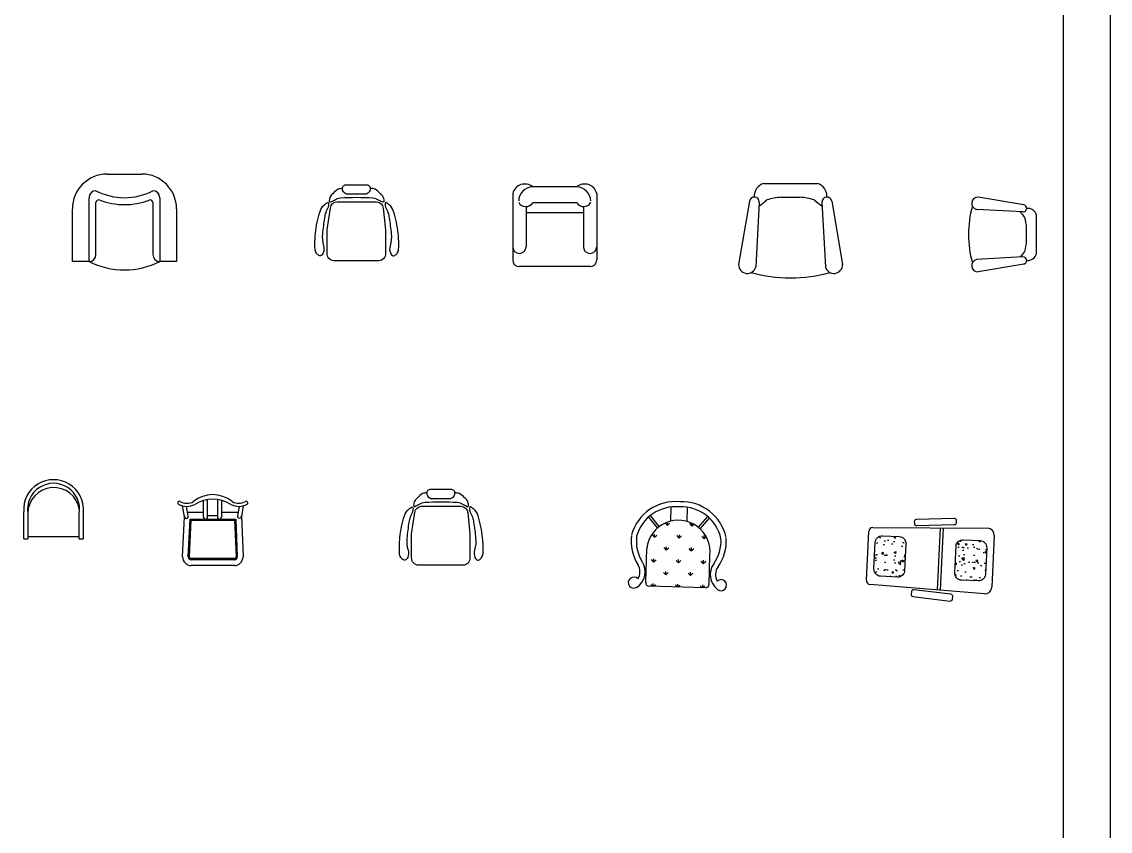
# Model space of a CAD drawing. Header units: inches. Extents: x 3.4 to 45.9, y 14.3 to 39.1.
# Drawn here: x 16.59 to 24.43, y 20.87 to 26.7 of the extents above; entities that cross this region are included whole.
import ezdxf

# ---------------------------------------------------------------- set-up
doc = ezdxf.new("R2010")
doc.units = ezdxf.units.IN
doc.header["$MEASUREMENT"] = 0
for name, color, linetype in [('02', 2, 'Continuous'), ('1', 1, 'Continuous'), ('4', 4, 'Continuous'), ('8', 8, 'Continuous'), ('kadrbm', 4, 'Continuous')]:
    doc.layers.add(name, color=color, linetype=linetype)

# ---------------------------------------------------------------- blocks, each defined once
blk = doc.blocks.new('kadrbm')
at = {"layer": 'kadrbm', "color": 4}
blk.add_lwpolyline([(0, 0), (0, 24.7972), (21, 24.7972), (21, 0), (0, 0)], close=True, dxfattribs=at)
blk.add_lwpolyline([(20.6631, 0.3257), (20.6631, 24.4603), (0.3369, 24.4603), (0.3369, 0.3257), (20.6631, 0.3257)], dxfattribs=at)

msp = doc.modelspace()

# ---------------------------------------------------------------- hatches: boundary and pattern name
at = {"layer": '8'}
h = msp.add_hatch(dxfattribs=at)
h.set_pattern_fill('AR-CONC', color=256, scale=0.02, angle=87.24793, style=0)
h.set_pattern_definition([(137.24793, (78.5056, -1.40336), (0.0194237, 0.14268399), [0.015, -0.165]), (82.24793, (78.5056, -1.40336), (-0.15159733, -0.02049507), [0.012, -0.132]), (187.69933, (78.50722, -1.39147), (-0.13217354, 0.12218902), [0.01274804, -0.14022842]), (133.43213, (78.46565, -1.40144), (0.0433142, 0.2116126), [0.0225, -0.2475]), (183.88353, (78.46926, -1.3838), (-0.18562345, 0.19607125), [0.01912206, -0.2103426]), (78.43213, (78.46565, -1.40144), (-0.1856236, 0.1960711), [0.018, -0.198]), (108.24793, (78.4766, -1.38194), (0.08616292, 0.11537743), [0.015, -0.165]), (53.24793, (78.4766, -1.38194), (-0.1425262, 0.05557045), [0.012, -0.132]), (158.69933, (78.48378, -1.37233), (-0.05636317, 0.17094792), [0.01274804, -0.14022842]), (124.74793, (78.505605, -1.40336), (-0.066385213, 0.005625897), [0, -0.1304, 0, -0.134, 0, -0.1325]), (94.74793, (78.505605, -1.40336), (-0.076265146, 0.0563407), [0, -0.0764, 0, -0.1274, 0, -0.0505]), (54.74793, (78.503464, -1.44791), (0.00963199, 0.10642476), [0, -0.05, 0, -0.156, 0, -0.207]), (44.74793, (78.5025, -1.46789), (-0.01439765, 0.117464), [0, -0.065, 0, -0.1036, 0, -0.147])])
h.paths.add_polyline_path([(22.7244, 22.7593, 0.414214), (22.772, 22.707), (22.8928, 22.7011, 0.414214), (22.9452, 22.7487), (22.9544, 22.94, 0.414214), (22.9068, 22.9923), (22.786, 22.9981, 0.414214), (22.7336, 22.9506)])
h.paths.add_polyline_path([(23.3673, 22.9702, 0.414214), (23.3149, 22.9226), (23.3058, 22.7314, 0.414214), (23.3533, 22.679), (23.4742, 22.6732, 0.414214), (23.5265, 22.7207), (23.5357, 22.912, 0.414214), (23.4881, 22.9644)])

# ---------------------------------------------------------------- linework, layer by layer
at = {"layer": '02'}
for p, q in [((17.0729, 24.9738), (17.0729, 25.4338)), ((17.1229, 25.0238), (17.1229, 25.3982)), ((17.5329, 25.3982), (17.5329, 25.0238)), ((17.5829, 25.4338), (17.5829, 24.9738)), ((20.584, 25.3978), (20.2672, 25.3978)), ((21.898, 25.4009), (21.8727, 24.9361)), ((22.0579, 25.4374), (22.1895, 25.4374)), ((22.3493, 25.4009), (22.3747, 24.9361)), ((20.2192, 25.3698), (20.2192, 25.081)), ((20.632, 25.3258), (20.2192, 25.3258)), ((20.632, 25.3698), (20.632, 25.081)), ((17.0025, 23.2021), (17.0025, 23.214)), ((17.7593, 23.1343), (17.7463, 23.2144)), ((17.7877, 23.1413), (17.7747, 23.2106)), ((17.8979, 23.1359), (17.8979, 23.2531)), ((17.9263, 23.1359), (17.9263, 23.2593)), ((17.9976, 23.2594), (17.9976, 23.1359)), ((18.026, 23.2534), (18.026, 23.1362)), ((18.153, 23.2106), (18.1415, 23.1413)), ((18.1814, 23.2144), (18.1699, 23.1367)), ((16.6025, 22.977), (16.6025, 23.1706)), ((16.6325, 23.1587), (16.6325, 22.977)), ((17.0025, 22.977), (17.0025, 23.1587)), ((17.7463, 22.8466), (17.7593, 23.1343)), ((17.7826, 23.1686), (17.8979, 23.1686)), ((17.9263, 23.1438), (17.9976, 23.1438)), ((18.026, 23.1686), (18.146, 23.1686)), ((18.1699, 23.1367), (18.1814, 22.8466)), ((22.7166, 23.0585), (23.5424, 23.0524)), ((23.2012, 23.0549), (23.1797, 22.6081)), ((23.2222, 23.0547), (23.2006, 22.6064)), ((16.6325, 22.9934), (17.0025, 22.9934)), ((22.6695, 22.6789), (22.6864, 23.0299)), ((23.59, 23), (23.5721, 22.6279)), ((18.1192, 22.7845), (17.8084, 22.7845)), ((23.5197, 22.5804), (22.697, 22.6475))]:
    msp.add_line(p, q, dxfattribs=at)
for points in [[(17.0025, 22.977), (17.0325, 22.977), (17.0325, 23.1706)], [(16.6025, 22.977), (16.6325, 22.977)]]:
    msp.add_lwpolyline(points, dxfattribs=at)
for points in [[(23.3165, 23.1108), (23.317, 23.0918, -0.414214), (23.3024, 23.0764), (23.033, 23.0691, -0.414214), (23.0176, 23.0837), (23.0171, 23.1027, -0.414214), (23.0317, 23.1181), (23.3011, 23.1254, -0.414214)], [(22.7244, 22.7593), (22.7336, 22.9506, -0.414214), (22.786, 22.9981), (22.9068, 22.9923, -0.414214), (22.9544, 22.94), (22.9452, 22.7487, -0.414214), (22.8928, 22.7011), (22.772, 22.707, -0.414214)], [(23.3058, 22.7314), (23.3149, 22.9226, -0.414214), (23.3673, 22.9702), (23.4881, 22.9644, -0.414214), (23.5357, 22.912), (23.5265, 22.7207, -0.414214), (23.4742, 22.6732), (23.3533, 22.679, -0.414214)], [(23.2891, 22.5414), (23.2914, 22.5603, 0.414214), (23.2784, 22.577), (23.0109, 22.6101, 0.414214), (22.9942, 22.597), (22.9918, 22.5782, 0.414214), (23.0049, 22.5615), (23.2724, 22.5284, 0.414214)]]:
    msp.add_lwpolyline(points, format="xyb", close=True, dxfattribs=at)
for centre, radius, start, end in [((17.1229, 25.4338), 0.05, 90, 180), ((17.3279, 25.8791), 0.4452, 242.58608, 297.41392), ((17.5329, 25.4338), 0.05, 0, 90), ((20.2672, 25.4104), 0.1008, 90, 180), ((20.584, 25.4104), 0.1008, 0, 90), ((17.1429, 25.3982), 0.02, 68.9582, 180), ((17.3279, 25.8791), 0.4953, 248.9582, 291.0418), ((17.5129, 25.3982), 0.02, 0, 111.0418), ((20.2177, 25.4276), 0.0578, 207.58743, 328.98756), ((20.6336, 25.4276), 0.0578, 211.01244, 332.41257), ((21.8624, 25.4028), 0.0357, 356.94744, 170.99681), ((21.1691, 26.3548), 1.2219, 306.53274, 309.94025), ((22.0919, 24.9639), 0.4747, 94.11309, 106.94821), ((22.1554, 24.9639), 0.4747, 73.05179, 85.88691), ((23.0782, 26.3548), 1.2219, 230.05975, 233.46726), ((22.385, 25.4028), 0.0357, 9.00319, 183.05256), ((20.1712, 25.081), 0.048, 180, 0), ((20.68, 25.081), 0.048, 180, 0), ((17.0729, 25.0238), 0.05, 270, 0), ((17.5829, 25.0238), 0.05, 180, 270), ((16.8175, 23.1871), 0.2156, 355.62128, 184.37872), ((16.8175, 23.1891), 0.1875, 350.65731, 189.34269), ((16.819, 23.1596), 0.1865, 8.24535, 180.28473), ((17.9638, 23.076), 0.2188, 50.3459, 129.6541), ((17.7224, 23.2356), 0.0111, 56.57264, 237.72149), ((17.7768, 23.3354), 0.1248, 241.11729, 297.51414), ((17.7768, 23.3354), 0.1026, 240.92111, 297.51414), ((17.9639, 23.0194), 0.2427, 57.79824, 122.33109), ((18.1508, 23.3354), 0.1248, 242.48586, 298.88271), ((18.1508, 23.3354), 0.1026, 242.48586, 298.02197), ((18.2052, 23.2356), 0.0111, 302.27851, 123.42736), ((17.7735, 23.1378), 0.0146, 166.27479, 13.72521), ((17.9121, 23.1331), 0.0145, 168.67477, 11.32523), ((18.0118, 23.1331), 0.0145, 168.80136, 12.20854), ((18.1557, 23.139), 0.0144, 170.86137, 9.13863), ((22.7163, 23.0285), 0.03, 89.57602, 177.24793), ((23.54, 23.0024), 0.05, 357.24793, 87.24793), ((17.8084, 22.8466), 0.0622, 180, 270), ((18.1192, 22.8466), 0.0622, 270, 0), ((22.6995, 22.6774), 0.03, 177.24793, 265.33646), ((23.5222, 22.6303), 0.05, 267.24793, 357.24793)]:
    msp.add_arc(centre, radius, start, end, dxfattribs=at)
at = {"layer": '1'}
for p, q in [((17.2029, 25.6038), (17.4529, 25.6038)), ((20.584, 25.5112), (20.2672, 25.5112)), ((21.9302, 25.5365), (22.3172, 25.5365)), ((20.1232, 25.465), (20.1232, 24.985)), ((20.728, 25.465), (20.728, 24.985)), ((21.8271, 25.4084), (21.7496, 24.9536)), ((22.4202, 25.4084), (22.4977, 24.9536)), ((23.8023, 25.3827), (23.4748, 25.4385)), ((16.9529, 24.9738), (16.9529, 25.3538)), ((17.7029, 25.3538), (17.7029, 24.9738)), ((23.7969, 25.3317), (23.4622, 25.3499)), ((23.8945, 25.0298), (23.8945, 25.3085)), ((23.8232, 25.1218), (23.8232, 25.2165)), ((23.7969, 25.0067), (23.4622, 24.9884)), ((17.0729, 24.9738), (16.9529, 24.9738)), ((17.7029, 24.9738), (17.5829, 24.9738)), ((20.68, 24.937), (20.1712, 24.937)), ((23.8023, 24.9557), (23.4748, 24.8999)), ((21.261, 23.1044), (21.264, 23.2083)), ((21.3794, 23.102), (21.3824, 23.2037)), ((21.1652, 23.0547), (21.1021, 23.1345)), ((21.1789, 23.0657), (21.1157, 23.1458)), ((21.46, 23.06), (21.5279, 23.1363)), ((21.4732, 23.0484), (21.5409, 23.1244)), ((21.236, 23.074), (21.2206, 23.0904)), ((21.236, 23.074), (21.2367, 23.097)), ((21.236, 23.074), (21.2532, 23.0903)), ((21.4141, 23.0689), (21.3979, 23.0861)), ((21.4141, 23.0689), (21.4147, 23.0886)), ((21.4141, 23.0689), (21.4278, 23.0818)), ((21.1443, 22.9876), (21.1281, 23.0048)), ((21.1443, 22.9876), (21.145, 23.0112)), ((21.1443, 22.9876), (21.1615, 23.0038)), ((21.3225, 22.9824), (21.3063, 22.9996)), ((21.3225, 22.9824), (21.3232, 23.006)), ((21.3225, 22.9824), (21.3396, 22.9986)), ((21.5006, 22.9772), (21.4844, 22.9944)), ((21.5006, 22.9772), (21.5013, 23.0008)), ((21.5006, 22.9772), (21.5166, 22.9924)), ((21.0808, 22.6616), (21.0879, 22.9079)), ((21.2308, 22.8959), (21.2146, 22.9131)), ((21.2308, 22.8959), (21.2315, 22.9195)), ((21.2308, 22.8959), (21.248, 22.9121)), ((21.4089, 22.8908), (21.3927, 22.9079)), ((21.4089, 22.8908), (21.4096, 22.9144)), ((21.4089, 22.8908), (21.4261, 22.907)), ((21.1392, 22.8095), (21.123, 22.8266)), ((21.1392, 22.8095), (21.1399, 22.8331)), ((21.1392, 22.8095), (21.1564, 22.8257)), ((21.3173, 22.8043), (21.3011, 22.8215)), ((21.3173, 22.8043), (21.318, 22.8279)), ((21.3173, 22.8043), (21.3345, 22.8205)), ((21.4954, 22.7991), (21.4792, 22.8163)), ((21.4954, 22.7991), (21.4961, 22.8227)), ((21.4954, 22.7991), (21.5126, 22.8153)), ((21.5376, 22.6483), (21.5436, 22.8556)), ((21.2256, 22.7178), (21.2094, 22.735)), ((21.2256, 22.7178), (21.2263, 22.7414)), ((21.2256, 22.7178), (21.2428, 22.734)), ((21.4038, 22.7126), (21.3875, 22.7298)), ((21.4038, 22.7126), (21.4044, 22.7363)), ((21.4038, 22.7126), (21.4209, 22.7288)), ((21.1306, 22.6349), (21.1178, 22.6485)), ((21.1341, 22.6348), (21.1347, 22.655)), ((21.3122, 22.6296), (21.3128, 22.6498)), ((21.5116, 22.6238), (21.1052, 22.6357)), ((21.1376, 22.6347), (21.1512, 22.6476)), ((21.3087, 22.6297), (21.2959, 22.6433)), ((21.3157, 22.6295), (21.3293, 22.6424)), ((21.4869, 22.6246), (21.474, 22.6382)), ((21.4903, 22.6245), (21.4909, 22.6446)), ((21.4938, 22.6244), (21.5074, 22.6372))]:
    msp.add_line(p, q, dxfattribs=at)
for points in [[(18.8971, 25.5015, 0.021494), (18.8665, 25.4954, 0.072119), (18.8305, 25.4651, 0.258388), (18.8018, 25.4089, 0.54244), (18.8117, 25.4029, 0.008609), (18.8254, 25.4097, -0.00825), (18.8397, 25.4169, -0.00128), (18.8544, 25.4239, -0.002546), (18.8619, 25.4274, -0.091621), (18.8826, 25.4326, -0.016635)], [(18.8826, 25.4326, -0.03328), (19.1164, 25.4326, -0.091621), (19.1372, 25.4274, -0.002546), (19.1446, 25.4239, -0.00128), (19.1594, 25.4169, -0.00825), (19.1737, 25.4097, 0.008609), (19.1874, 25.4029, 0.54244), (19.1972, 25.4089, 0.137686), (19.1885, 25.4437, 0.116599), (19.1685, 25.4651, 0.072119), (19.1325, 25.4954, 0.025599), (19.0987, 25.5022, 0.022064)], [(19.5052, 23.3089, 0.021494), (19.4746, 23.3028, 0.072119), (19.4386, 23.2725, 0.116599), (19.4186, 23.2511, 0.137686), (19.4099, 23.2163, 0.54244), (19.4197, 23.2103, 0.008609), (19.4334, 23.2171, -0.00825), (19.4477, 23.2243, -0.00128), (19.4625, 23.2313, -0.002546), (19.4699, 23.2348, -0.091621), (19.4907, 23.24, -0.016635)], [(19.4907, 23.24, -0.03328), (19.7245, 23.24, -0.091621), (19.7452, 23.2348, -0.002546), (19.7527, 23.2313, -0.00128), (19.7674, 23.2243, -0.00825), (19.7817, 23.2171, 0.008609), (19.7954, 23.2103, 0.54244), (19.8053, 23.2163, 0.137686), (19.7966, 23.2511, 0.116599), (19.7766, 23.2725, 0.072119), (19.7406, 23.3028, 0.025599), (19.7068, 23.3096, 0.022064)]]:
    msp.add_lwpolyline(points, format="xyb", dxfattribs=at)
for points in [[(18.8971, 25.5029), (18.8965, 25.4976, -0.414214), (18.9265, 25.5276), (19.0681, 25.5276, -0.414214), (19.0981, 25.4976), (19.0987, 25.5029, -0.325632), (19.0681, 25.4584), (18.9265, 25.4584, -0.329928)], [(18.7767, 25.3259, 0.039748), (18.7679, 25.2886, 0.013236), (18.7534, 25.1743, 0.096182), (18.7614, 25.0875, -0.164317), (18.7592, 25.0356, -0.104873), (18.7503, 25.0218, -0.139208), (18.7394, 25.0158, -0.20296), (18.7278, 25.0177, -0.095885), (18.7102, 25.0344, -0.143517), (18.7001, 25.0636, -0.038468), (18.7032, 25.1767, -0.049236), (18.7358, 25.3351, -0.141297), (18.7674, 25.3831, -0.048455), (18.7903, 25.3991, -0.382561), (18.7942, 25.3982, -0.157151), (18.7974, 25.3884, -0.072474), (18.7942, 25.3667, -0.054967), (18.786, 25.3474, 0.049392)], [(18.7877, 25.0328), (18.7877, 25.2047), (18.8107, 25.3594, -0.387162), (18.8594, 25.4038), (19.1424, 25.4038, -0.39251), (19.1913, 25.3585), (19.2069, 25.2023), (19.2072, 25.0319, -0.436255), (19.1584, 24.9793), (18.8364, 24.9793, -0.441792)], [(19.2252, 25.3259, -0.039748), (19.234, 25.2886, -0.013236), (19.2485, 25.1743, -0.096182), (19.2405, 25.0875, 0.164317), (19.2426, 25.0356, 0.104873), (19.2516, 25.0218, 0.139208), (19.2625, 25.0158, 0.20296), (19.2741, 25.0177, 0.095885), (19.2916, 25.0344, 0.143517), (19.3018, 25.0636, 0.038468), (19.2986, 25.1767, 0.049236), (19.266, 25.3351, 0.141297), (19.2345, 25.3831, 0.048455), (19.2116, 25.3991, 0.382561), (19.2077, 25.3982, 0.157151), (19.2045, 25.3884, 0.072474), (19.2077, 25.3667, 0.054967), (19.2158, 25.3474, -0.049392)], [(19.5051, 23.3103), (19.5045, 23.305, -0.414214), (19.5345, 23.335), (19.6761, 23.335, -0.414214), (19.7061, 23.305), (19.7068, 23.3103, -0.325632), (19.6761, 23.2658), (19.5345, 23.2658, -0.329928)], [(19.3847, 23.1333, 0.039748), (19.3759, 23.096, 0.013236), (19.3614, 22.9817, 0.096182), (19.3694, 22.8949, -0.164317), (19.3672, 22.843, -0.104873), (19.3583, 22.8292, -0.139208), (19.3474, 22.8232, -0.20296), (19.3358, 22.8251, -0.095885), (19.3182, 22.8418, -0.143517), (19.3081, 22.871, -0.038468), (19.3112, 22.9841, -0.049236), (19.3439, 23.1425, -0.141297), (19.3754, 23.1905, -0.048455), (19.3983, 23.2065, -0.382561), (19.4022, 23.2056, -0.157151), (19.4054, 23.1958, -0.072474), (19.4022, 23.1741, -0.054967), (19.3941, 23.1548, 0.049392)], [(19.3957, 22.8403), (19.3957, 23.0121), (19.4187, 23.1668, -0.387162), (19.4675, 23.2112), (19.7505, 23.2112, -0.39251), (19.7993, 23.1659), (19.8149, 23.0097), (19.8152, 22.8393, -0.436255), (19.7664, 22.7867), (19.4445, 22.7867, -0.441792)], [(19.8332, 23.1333, -0.039748), (19.842, 23.096, -0.013236), (19.8565, 22.9817, -0.096182), (19.8485, 22.8949, 0.164317), (19.8507, 22.843, 0.104873), (19.8596, 22.8292, 0.139208), (19.8705, 22.8232, 0.20296), (19.8821, 22.8251, 0.095885), (19.8997, 22.8418, 0.143517), (19.9098, 22.871, 0.038468), (19.9067, 22.9841, 0.049236), (19.8741, 23.1425, 0.141297), (19.8425, 23.1905, 0.048455), (19.8196, 23.2065, 0.382561), (19.8157, 23.2056, 0.157151), (19.8125, 23.1958, 0.072474), (19.8157, 23.1741, 0.054967), (19.8239, 23.1548, -0.049392)]]:
    msp.add_lwpolyline(points, format="xyb", close=True, dxfattribs=at)
for centre, radius, start, end in [((17.2029, 25.3538), 0.25, 90, 180), ((17.4529, 25.3538), 0.25, 0, 90), ((20.2095, 25.4436), 0.0889, 49.49027, 166.09555), ((20.6418, 25.4436), 0.0889, 13.90445, 130.50973), ((21.9564, 25.4459), 0.094, 105.70753, 184.56266), ((22.291, 25.4459), 0.094, 355.43734, 74.29247), ((23.4726, 25.3936), 0.0449, 87.16382, 256.64396), ((24.1103, 25.1787), 0.705, 163.98888, 180.77373), ((24.4837, 25.8565), 0.8798, 216.53274, 219.94025), ((23.7983, 25.3573), 0.0257, 266.94744, 80.99681), ((23.8293, 25.2896), 0.0677, 15.70753, 94.56266), ((23.4823, 25.192), 0.3418, 4.11309, 16.94821), ((24.1103, 25.1596), 0.705, 179.22627, 196.01112), ((23.4823, 25.1463), 0.3418, 343.05179, 355.88691), ((24.4837, 24.4819), 0.8798, 140.05975, 143.46726), ((23.7983, 24.981), 0.0257, 279.00319, 93.05256), ((23.8293, 25.0487), 0.0677, 265.43734, 344.29247), ((17.3279, 25.4857), 0.5719, 243.51896, 296.48104), ((20.1712, 24.985), 0.048, 180, 270), ((20.68, 24.985), 0.048, 270, 0), ((21.8119, 24.9505), 0.0624, 177.16382, 346.64396), ((22.4354, 24.9505), 0.0624, 193.35604, 2.83618), ((23.4726, 24.9447), 0.0449, 103.35604, 272.83618), ((22.1104, 25.8361), 0.9791, 253.98888, 270.77373), ((22.1369, 25.8361), 0.9791, 269.22627, 286.01112), ((21.2946, 22.9172), 0.3281, 84.46589, 164.5011), ((21.2946, 22.9172), 0.2903, 83.96111, 164.5011), ((21.3389, 22.916), 0.2903, 12.16972, 92.70971), ((21.3389, 22.916), 0.3281, 12.16972, 92.20493), ((21.3158, 22.8817), 0.2293, 353.45179, 173.45179), ((21.2928, 22.9615), 0.3175, 172.79988, 212.29171), ((21.2928, 22.9615), 0.2797, 172.79988, 212.29171), ((21.3434, 22.9601), 0.2797, 324.3791, 3.87094), ((21.3434, 22.9601), 0.3175, 324.3791, 3.87094), ((20.9437, 22.74), 0.1337, 304.04996, 32.79941), ((20.9437, 22.74), 0.0959, 327.01826, 32.79941), ((21.6789, 22.7186), 0.1337, 143.87141, 232.62086), ((21.6789, 22.7186), 0.0959, 143.87141, 209.65256), ((20.9947, 22.661), 0.0398, 42.19227, 306.90429), ((21.106, 22.6608), 0.0252, 178.33541, 268.33541), ((21.5124, 22.649), 0.0252, 268.33541, 358.33541), ((21.6235, 22.6427), 0.0398, 229.76652, 134.47854)]:
    msp.add_arc(centre, radius, start, end, dxfattribs=at)
at = {"layer": '4'}
for p, q in [((17.7871, 22.8471), (17.8002, 23.1189)), ((17.8002, 23.1189), (18.1291, 23.1189)), ((18.1291, 23.1189), (18.1405, 22.847)), ((17.796, 22.8466), (17.8086, 23.11)), ((17.8086, 23.11), (18.1206, 23.11)), ((18.1206, 23.11), (18.1316, 22.8466)), ((18.1192, 22.8342), (17.8084, 22.8342)), ((18.1192, 22.8253), (17.8084, 22.8253))]:
    msp.add_line(p, q, dxfattribs=at)
for centre, radius, start, end in [((17.8084, 22.8466), 0.0213, 180, 270), ((17.8084, 22.8466), 0.0124, 180, 270), ((18.1192, 22.8466), 0.0213, 270, 0), ((18.1201, 22.8458), 0.0116, 265.74295, 4.25705)]:
    msp.add_arc(centre, radius, start, end, dxfattribs=at)

# ---------------------------------------------------------------- block references
at = {"layer": 'kadrbm'}
msp.add_blockref('kadrbm', (3.4253, 14.3025), dxfattribs=at)

doc.saveas('drawing.dxf')
